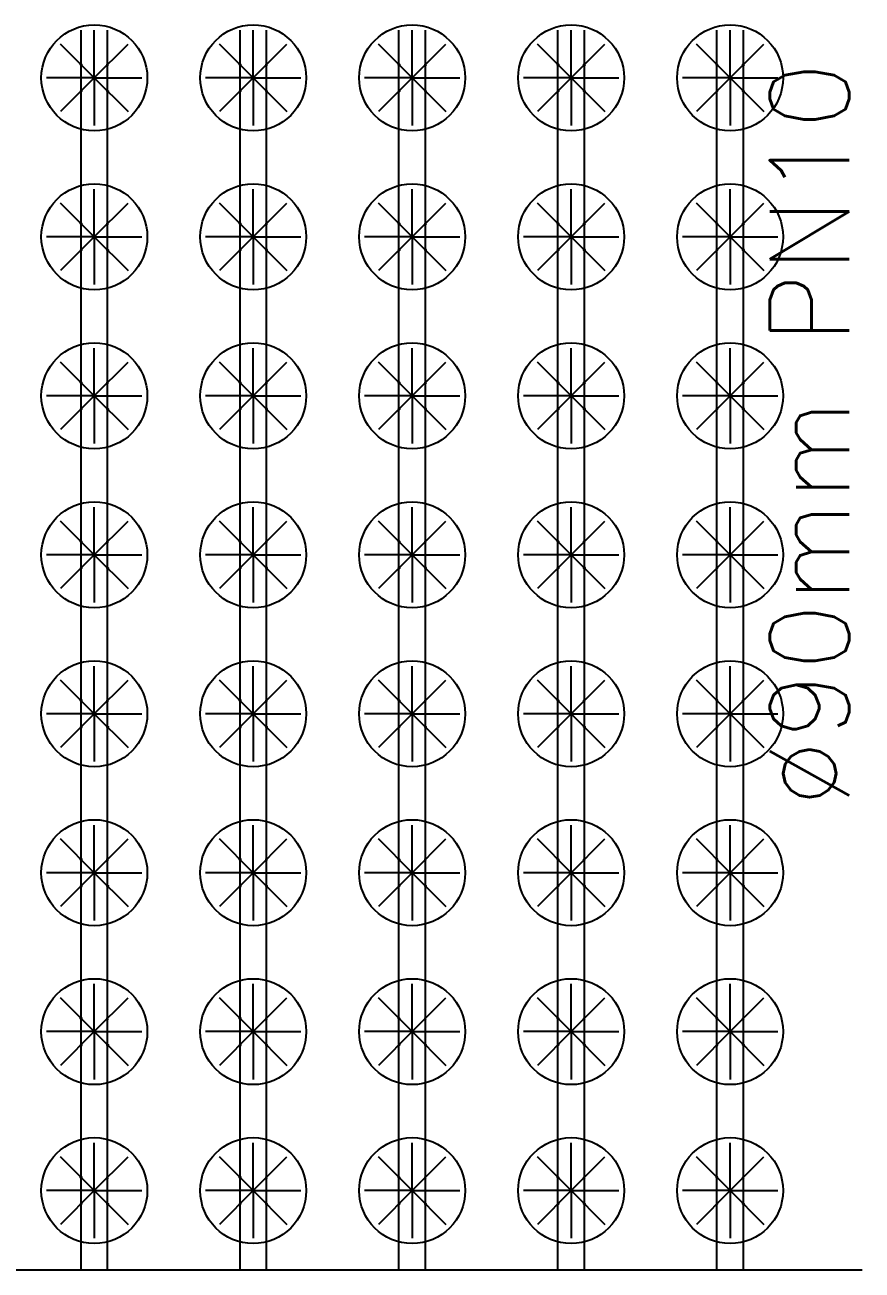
# Model space of a CAD drawing. Header units: metres. Extents: x -1021672 to -1021230, y -2826902 to -2826531.
# Drawn here: x -1021569.06 to -1021537.45, y -2826672.66 to -2826625.66 of the extents above; entities that cross this region are included whole.
import ezdxf
from ezdxf.enums import TextEntityAlignment as Align

# ---------------------------------------------------------------- set-up
doc = ezdxf.new("R2010")
doc.units = ezdxf.units.M
for name, color, linetype in [('IRRIG-LATERAL', 6, 'Continuous'), ('PUMP-STATION-1', 40, 'Continuous'), ('TEXT-LABELS', 7, 'Continuous'), ('TREES', 94, 'Continuous'), ('V-CTRL-BMRK', 150, 'Continuous')]:
    doc.layers.add(name, color=color, linetype=linetype)
doc.styles.get("Standard").update_dxf_attribs({"font": 'simplex.shx'})

# ---------------------------------------------------------------- blocks, each defined once
blk = doc.blocks.new('MANGO_TREE')
at = {"layer": 'TREES'}
for q in [(0, 1.8), (-1.273, 1.273), (1.273, 1.273), (-1.8, 0), (-1.273, -1.273), (1.8, 0), (0, -1.8), (1.273, -1.273)]:
    blk.add_line((0, 0), q, dxfattribs=at)
blk.add_circle((0, 0), 2, dxfattribs=at)
blk = doc.blocks.new('dripper')
at = {"layer": 'PUMP-STATION-1', "true_color": 0x7aafdf}
h = blk.add_hatch(color=143, dxfattribs=at)
h.dxf.hatch_style = 1
h.paths.add_polyline_path([(-1021243.937, -2826723.087), (-1021243.937, -2826723.101), (-1021243.929, -2826723.109), (-1021243.921, -2826723.102)])
h.paths.add_polyline_path([(-1021243.921, -2826723.102), (-1021243.929, -2826723.109), (-1021243.92, -2826723.117), (-1021243.937, -2826723.133), (-1021243.937, -2826723.147), (-1021243.906, -2826723.117)])
h.paths.add_polyline_path([(-1021243.937, -2826723.133), (-1021243.945, -2826723.125), (-1021243.952, -2826723.132), (-1021243.937, -2826723.147)])
h.paths.add_polyline_path([(-1021243.953, -2826723.117), (-1021243.937, -2826723.101), (-1021243.937, -2826723.087), (-1021243.967, -2826723.117), (-1021243.952, -2826723.132), (-1021243.945, -2826723.125)])
at = {"layer": 'PUMP-STATION-1', "true_color": 0x22346e}
h = blk.add_hatch(color=159, dxfattribs=at)
h.dxf.hatch_style = 1
h.paths.add_polyline_path([(-1021243.937, -2826723.101), (-1021243.953, -2826723.117), (-1021243.945, -2826723.125), (-1021243.937, -2826723.117)])
h.paths.add_polyline_path([(-1021243.937, -2826723.101), (-1021243.937, -2826723.117), (-1021243.929, -2826723.109)])
h.paths.add_polyline_path([(-1021243.92, -2826723.117), (-1021243.929, -2826723.109), (-1021243.937, -2826723.117), (-1021243.937, -2826723.133)])
h.paths.add_polyline_path([(-1021243.937, -2826723.117), (-1021243.945, -2826723.125), (-1021243.937, -2826723.133)])
at = {"layer": 'PUMP-STATION-1', "flags": 128}
for points in [[(-1021243.906, -2826723.117), (-1021243.937, -2826723.087), (-1021243.967, -2826723.117), (-1021243.937, -2826723.147)], [(-1021243.92, -2826723.117), (-1021243.937, -2826723.101), (-1021243.953, -2826723.117), (-1021243.937, -2826723.133)]]:
    blk.add_lwpolyline(points, close=True, dxfattribs=at)
blk = doc.blocks.new('*U2590')
at = {"layer": 'PUMP-STATION-1'}
blk.add_blockref('dripper', (1021243.937, 2826723.117), dxfattribs=at)
blk = doc.blocks.new('*U2591')
at = {"layer": 'PUMP-STATION-1', "color": 0, "linetype": 'ByBlock', "lineweight": -2, "transparency": 16777216}
for p, rotation in [((-1021244.937, -2826723.117), 90.00000000000001), ((-1021244.937, -2826724.117), 180), ((-1021243.937, -2826724.117), 270)]:
    blk.add_blockref('*U2590', p, dxfattribs=dict(at, rotation=rotation))
blk.add_blockref('*U2590', (-1021243.937, -2826723.117), dxfattribs=at)
blk = doc.blocks.new('*U2592')
at = {"layer": 'PUMP-STATION-1'}
blk.add_blockref('dripper', (1021243.937, 2826723.117), dxfattribs=at)
blk = doc.blocks.new('*U2593')
at = {"layer": 'PUMP-STATION-1', "color": 0, "linetype": 'ByBlock', "lineweight": -2, "transparency": 16777216}
for p, rotation in [((-1021244.937, -2826723.117), 90.00000000000001), ((-1021244.937, -2826724.117), 180), ((-1021243.937, -2826724.117), 270)]:
    blk.add_blockref('*U2592', p, dxfattribs=dict(at, rotation=rotation))
blk.add_blockref('*U2592', (-1021243.937, -2826723.117), dxfattribs=at)
blk = doc.blocks.new('*U2594')
at = {"layer": 'PUMP-STATION-1'}
blk.add_blockref('dripper', (1021243.937, 2826723.117), dxfattribs=at)
blk = doc.blocks.new('*U2595')
at = {"layer": 'PUMP-STATION-1', "color": 0, "linetype": 'ByBlock', "lineweight": -2, "transparency": 16777216}
for p, rotation in [((-1021244.937, -2826723.117), 90.00000000000001), ((-1021244.937, -2826724.117), 180), ((-1021243.937, -2826724.117), 270)]:
    blk.add_blockref('*U2594', p, dxfattribs=dict(at, rotation=rotation))
blk.add_blockref('*U2594', (-1021243.937, -2826723.117), dxfattribs=at)
blk = doc.blocks.new('*U2192')
at = {"layer": 'PUMP-STATION-1'}
blk.add_blockref('dripper', (1021243.937, 2826723.117), dxfattribs=at)
blk = doc.blocks.new('*U2193')
at = {"layer": 'PUMP-STATION-1', "color": 0, "linetype": 'ByBlock', "lineweight": -2, "transparency": 16777216}
for p, rotation in [((-1021244.937, -2826723.117), 90.00000000000001), ((-1021244.937, -2826724.117), 180), ((-1021243.937, -2826724.117), 270)]:
    blk.add_blockref('*U2192', p, dxfattribs=dict(at, rotation=rotation))
blk.add_blockref('*U2192', (-1021243.937, -2826723.117), dxfattribs=at)
blk = doc.blocks.new('*U2194')
at = {"layer": 'PUMP-STATION-1'}
blk.add_blockref('dripper', (1021243.937, 2826723.117), dxfattribs=at)
blk = doc.blocks.new('*U2195')
at = {"layer": 'PUMP-STATION-1', "color": 0, "linetype": 'ByBlock', "lineweight": -2, "transparency": 16777216}
for p, rotation in [((-1021244.937, -2826723.117), 90.00000000000001), ((-1021244.937, -2826724.117), 180), ((-1021243.937, -2826724.117), 270)]:
    blk.add_blockref('*U2194', p, dxfattribs=dict(at, rotation=rotation))
blk.add_blockref('*U2194', (-1021243.937, -2826723.117), dxfattribs=at)
blk = doc.blocks.new('*U2196')
at = {"layer": 'PUMP-STATION-1'}
blk.add_blockref('dripper', (1021243.937, 2826723.117), dxfattribs=at)
blk = doc.blocks.new('*U2197')
at = {"layer": 'PUMP-STATION-1', "color": 0, "linetype": 'ByBlock', "lineweight": -2, "transparency": 16777216}
for p, rotation in [((-1021244.937, -2826723.117), 90.00000000000001), ((-1021244.937, -2826724.117), 180), ((-1021243.937, -2826724.117), 270)]:
    blk.add_blockref('*U2196', p, dxfattribs=dict(at, rotation=rotation))
blk.add_blockref('*U2196', (-1021243.937, -2826723.117), dxfattribs=at)
blk = doc.blocks.new('*U2198')
at = {"layer": 'PUMP-STATION-1'}
blk.add_blockref('dripper', (1021243.937, 2826723.117), dxfattribs=at)
blk = doc.blocks.new('*U2199')
at = {"layer": 'PUMP-STATION-1', "color": 0, "linetype": 'ByBlock', "lineweight": -2, "transparency": 16777216}
for p, rotation in [((-1021244.937, -2826723.117), 90.00000000000001), ((-1021244.937, -2826724.117), 180), ((-1021243.937, -2826724.117), 270)]:
    blk.add_blockref('*U2198', p, dxfattribs=dict(at, rotation=rotation))
blk.add_blockref('*U2198', (-1021243.937, -2826723.117), dxfattribs=at)
blk = doc.blocks.new('*U2200')
at = {"layer": 'PUMP-STATION-1'}
blk.add_blockref('dripper', (1021243.937, 2826723.117), dxfattribs=at)
blk = doc.blocks.new('*U2201')
at = {"layer": 'PUMP-STATION-1', "color": 0, "linetype": 'ByBlock', "lineweight": -2, "transparency": 16777216}
for p, rotation in [((-1021244.937, -2826723.117), 90.00000000000001), ((-1021244.937, -2826724.117), 180), ((-1021243.937, -2826724.117), 270)]:
    blk.add_blockref('*U2200', p, dxfattribs=dict(at, rotation=rotation))
blk.add_blockref('*U2200', (-1021243.937, -2826723.117), dxfattribs=at)
blk = doc.blocks.new('*U2224')
at = {"layer": 'PUMP-STATION-1'}
blk.add_blockref('dripper', (1021243.937, 2826723.117), dxfattribs=at)
blk = doc.blocks.new('*U2225')
at = {"layer": 'PUMP-STATION-1', "color": 0, "linetype": 'ByBlock', "lineweight": -2, "transparency": 16777216}
for p, rotation in [((-1021244.937, -2826723.117), 90.00000000000001), ((-1021244.937, -2826724.117), 180), ((-1021243.937, -2826724.117), 270)]:
    blk.add_blockref('*U2224', p, dxfattribs=dict(at, rotation=rotation))
blk.add_blockref('*U2224', (-1021243.937, -2826723.117), dxfattribs=at)
blk = doc.blocks.new('*U2226')
at = {"layer": 'PUMP-STATION-1'}
blk.add_blockref('dripper', (1021243.937, 2826723.117), dxfattribs=at)
blk = doc.blocks.new('*U2227')
at = {"layer": 'PUMP-STATION-1', "color": 0, "linetype": 'ByBlock', "lineweight": -2, "transparency": 16777216}
for p, rotation in [((-1021244.937, -2826723.117), 90.00000000000001), ((-1021244.937, -2826724.117), 180), ((-1021243.937, -2826724.117), 270)]:
    blk.add_blockref('*U2226', p, dxfattribs=dict(at, rotation=rotation))
blk.add_blockref('*U2226', (-1021243.937, -2826723.117), dxfattribs=at)
blk = doc.blocks.new('*U2228')
at = {"layer": 'PUMP-STATION-1'}
blk.add_blockref('dripper', (1021243.937, 2826723.117), dxfattribs=at)
blk = doc.blocks.new('*U2229')
at = {"layer": 'PUMP-STATION-1', "color": 0, "linetype": 'ByBlock', "lineweight": -2, "transparency": 16777216}
for p, rotation in [((-1021244.937, -2826723.117), 90.00000000000001), ((-1021244.937, -2826724.117), 180), ((-1021243.937, -2826724.117), 270)]:
    blk.add_blockref('*U2228', p, dxfattribs=dict(at, rotation=rotation))
blk.add_blockref('*U2228', (-1021243.937, -2826723.117), dxfattribs=at)
blk = doc.blocks.new('*U2230')
at = {"layer": 'PUMP-STATION-1'}
blk.add_blockref('dripper', (1021243.937, 2826723.117), dxfattribs=at)
blk = doc.blocks.new('*U2231')
at = {"layer": 'PUMP-STATION-1', "color": 0, "linetype": 'ByBlock', "lineweight": -2, "transparency": 16777216}
for p, rotation in [((-1021244.937, -2826723.117), 90.00000000000001), ((-1021244.937, -2826724.117), 180), ((-1021243.937, -2826724.117), 270)]:
    blk.add_blockref('*U2230', p, dxfattribs=dict(at, rotation=rotation))
blk.add_blockref('*U2230', (-1021243.937, -2826723.117), dxfattribs=at)
blk = doc.blocks.new('*U2518')
at = {"layer": 'PUMP-STATION-1'}
blk.add_blockref('dripper', (1021243.937, 2826723.117), dxfattribs=at)
blk = doc.blocks.new('*U2519')
at = {"layer": 'PUMP-STATION-1', "color": 0, "linetype": 'ByBlock', "lineweight": -2, "transparency": 16777216}
for p, rotation in [((-1021244.937, -2826723.117), 90.00000000000001), ((-1021244.937, -2826724.117), 180), ((-1021243.937, -2826724.117), 270)]:
    blk.add_blockref('*U2518', p, dxfattribs=dict(at, rotation=rotation))
blk.add_blockref('*U2518', (-1021243.937, -2826723.117), dxfattribs=at)
blk = doc.blocks.new('*U2520')
at = {"layer": 'PUMP-STATION-1'}
blk.add_blockref('dripper', (1021243.937, 2826723.117), dxfattribs=at)
blk = doc.blocks.new('*U2521')
at = {"layer": 'PUMP-STATION-1', "color": 0, "linetype": 'ByBlock', "lineweight": -2, "transparency": 16777216}
for p, rotation in [((-1021244.937, -2826723.117), 90.00000000000001), ((-1021244.937, -2826724.117), 180), ((-1021243.937, -2826724.117), 270)]:
    blk.add_blockref('*U2520', p, dxfattribs=dict(at, rotation=rotation))
blk.add_blockref('*U2520', (-1021243.937, -2826723.117), dxfattribs=at)
blk = doc.blocks.new('*U2522')
at = {"layer": 'PUMP-STATION-1'}
blk.add_blockref('dripper', (1021243.937, 2826723.117), dxfattribs=at)
blk = doc.blocks.new('*U2523')
at = {"layer": 'PUMP-STATION-1', "color": 0, "linetype": 'ByBlock', "lineweight": -2, "transparency": 16777216}
for p, rotation in [((-1021244.937, -2826723.117), 90.00000000000001), ((-1021244.937, -2826724.117), 180), ((-1021243.937, -2826724.117), 270)]:
    blk.add_blockref('*U2522', p, dxfattribs=dict(at, rotation=rotation))
blk.add_blockref('*U2522', (-1021243.937, -2826723.117), dxfattribs=at)
blk = doc.blocks.new('*U2524')
at = {"layer": 'PUMP-STATION-1'}
blk.add_blockref('dripper', (1021243.937, 2826723.117), dxfattribs=at)
blk = doc.blocks.new('*U2525')
at = {"layer": 'PUMP-STATION-1', "color": 0, "linetype": 'ByBlock', "lineweight": -2, "transparency": 16777216}
for p, rotation in [((-1021244.937, -2826723.117), 90.00000000000001), ((-1021244.937, -2826724.117), 180), ((-1021243.937, -2826724.117), 270)]:
    blk.add_blockref('*U2524', p, dxfattribs=dict(at, rotation=rotation))
blk.add_blockref('*U2524', (-1021243.937, -2826723.117), dxfattribs=at)
blk = doc.blocks.new('*U2528')
at = {"layer": 'PUMP-STATION-1'}
blk.add_blockref('dripper', (1021243.937, 2826723.117), dxfattribs=at)
blk = doc.blocks.new('*U2529')
at = {"layer": 'PUMP-STATION-1', "color": 0, "linetype": 'ByBlock', "lineweight": -2, "transparency": 16777216}
for p, rotation in [((-1021244.937, -2826723.117), 90.00000000000001), ((-1021244.937, -2826724.117), 180), ((-1021243.937, -2826724.117), 270)]:
    blk.add_blockref('*U2528', p, dxfattribs=dict(at, rotation=rotation))
blk.add_blockref('*U2528', (-1021243.937, -2826723.117), dxfattribs=at)
blk = doc.blocks.new('*U2530')
at = {"layer": 'PUMP-STATION-1'}
blk.add_blockref('dripper', (1021243.937, 2826723.117), dxfattribs=at)
blk = doc.blocks.new('*U2531')
at = {"layer": 'PUMP-STATION-1', "color": 0, "linetype": 'ByBlock', "lineweight": -2, "transparency": 16777216}
for p, rotation in [((-1021244.937, -2826723.117), 90.00000000000001), ((-1021244.937, -2826724.117), 180), ((-1021243.937, -2826724.117), 270)]:
    blk.add_blockref('*U2530', p, dxfattribs=dict(at, rotation=rotation))
blk.add_blockref('*U2530', (-1021243.937, -2826723.117), dxfattribs=at)
blk = doc.blocks.new('*U2532')
at = {"layer": 'PUMP-STATION-1'}
blk.add_blockref('dripper', (1021243.937, 2826723.117), dxfattribs=at)
blk = doc.blocks.new('*U2533')
at = {"layer": 'PUMP-STATION-1', "color": 0, "linetype": 'ByBlock', "lineweight": -2, "transparency": 16777216}
for p, rotation in [((-1021244.937, -2826723.117), 90.00000000000001), ((-1021244.937, -2826724.117), 180), ((-1021243.937, -2826724.117), 270)]:
    blk.add_blockref('*U2532', p, dxfattribs=dict(at, rotation=rotation))
blk.add_blockref('*U2532', (-1021243.937, -2826723.117), dxfattribs=at)
blk = doc.blocks.new('*U2534')
at = {"layer": 'PUMP-STATION-1'}
blk.add_blockref('dripper', (1021243.937, 2826723.117), dxfattribs=at)
blk = doc.blocks.new('*U2535')
at = {"layer": 'PUMP-STATION-1', "color": 0, "linetype": 'ByBlock', "lineweight": -2, "transparency": 16777216}
for p, rotation in [((-1021244.937, -2826723.117), 90.00000000000001), ((-1021244.937, -2826724.117), 180), ((-1021243.937, -2826724.117), 270)]:
    blk.add_blockref('*U2534', p, dxfattribs=dict(at, rotation=rotation))
blk.add_blockref('*U2534', (-1021243.937, -2826723.117), dxfattribs=at)
blk = doc.blocks.new('*U2536')
at = {"layer": 'PUMP-STATION-1'}
blk.add_blockref('dripper', (1021243.937, 2826723.117), dxfattribs=at)
blk = doc.blocks.new('*U2537')
at = {"layer": 'PUMP-STATION-1', "color": 0, "linetype": 'ByBlock', "lineweight": -2, "transparency": 16777216}
for p, rotation in [((-1021244.937, -2826723.117), 90.00000000000001), ((-1021244.937, -2826724.117), 180), ((-1021243.937, -2826724.117), 270)]:
    blk.add_blockref('*U2536', p, dxfattribs=dict(at, rotation=rotation))
blk.add_blockref('*U2536', (-1021243.937, -2826723.117), dxfattribs=at)
blk = doc.blocks.new('*U2596')
at = {"layer": 'PUMP-STATION-1'}
blk.add_blockref('dripper', (1021243.937, 2826723.117), dxfattribs=at)
blk = doc.blocks.new('*U2597')
at = {"layer": 'PUMP-STATION-1', "color": 0, "linetype": 'ByBlock', "lineweight": -2, "transparency": 16777216}
for p, rotation in [((-1021244.937, -2826723.117), 90.00000000000001), ((-1021244.937, -2826724.117), 180), ((-1021243.937, -2826724.117), 270)]:
    blk.add_blockref('*U2596', p, dxfattribs=dict(at, rotation=rotation))
blk.add_blockref('*U2596', (-1021243.937, -2826723.117), dxfattribs=at)
blk = doc.blocks.new('*U2598')
at = {"layer": 'PUMP-STATION-1'}
blk.add_blockref('dripper', (1021243.937, 2826723.117), dxfattribs=at)
blk = doc.blocks.new('*U2599')
at = {"layer": 'PUMP-STATION-1', "color": 0, "linetype": 'ByBlock', "lineweight": -2, "transparency": 16777216}
for p, rotation in [((-1021244.937, -2826723.117), 90.00000000000001), ((-1021244.937, -2826724.117), 180), ((-1021243.937, -2826724.117), 270)]:
    blk.add_blockref('*U2598', p, dxfattribs=dict(at, rotation=rotation))
blk.add_blockref('*U2598', (-1021243.937, -2826723.117), dxfattribs=at)
blk = doc.blocks.new('*U2600')
at = {"layer": 'PUMP-STATION-1'}
blk.add_blockref('dripper', (1021243.937, 2826723.117), dxfattribs=at)
blk = doc.blocks.new('*U2601')
at = {"layer": 'PUMP-STATION-1', "color": 0, "linetype": 'ByBlock', "lineweight": -2, "transparency": 16777216}
for p, rotation in [((-1021244.937, -2826723.117), 90.00000000000001), ((-1021244.937, -2826724.117), 180), ((-1021243.937, -2826724.117), 270)]:
    blk.add_blockref('*U2600', p, dxfattribs=dict(at, rotation=rotation))
blk.add_blockref('*U2600', (-1021243.937, -2826723.117), dxfattribs=at)
blk = doc.blocks.new('*U2614')
at = {"layer": 'PUMP-STATION-1'}
blk.add_blockref('dripper', (1021243.937, 2826723.117), dxfattribs=at)
blk = doc.blocks.new('*U2615')
at = {"layer": 'PUMP-STATION-1', "color": 0, "linetype": 'ByBlock', "lineweight": -2, "transparency": 16777216}
for p, rotation in [((-1021244.937, -2826723.117), 90.00000000000001), ((-1021244.937, -2826724.117), 180), ((-1021243.937, -2826724.117), 270)]:
    blk.add_blockref('*U2614', p, dxfattribs=dict(at, rotation=rotation))
blk.add_blockref('*U2614', (-1021243.937, -2826723.117), dxfattribs=at)
blk = doc.blocks.new('*U2616')
at = {"layer": 'PUMP-STATION-1'}
blk.add_blockref('dripper', (1021243.937, 2826723.117), dxfattribs=at)
blk = doc.blocks.new('*U2617')
at = {"layer": 'PUMP-STATION-1', "color": 0, "linetype": 'ByBlock', "lineweight": -2, "transparency": 16777216}
for p, rotation in [((-1021244.937, -2826723.117), 90.00000000000001), ((-1021244.937, -2826724.117), 180), ((-1021243.937, -2826724.117), 270)]:
    blk.add_blockref('*U2616', p, dxfattribs=dict(at, rotation=rotation))
blk.add_blockref('*U2616', (-1021243.937, -2826723.117), dxfattribs=at)
blk = doc.blocks.new('*U2618')
at = {"layer": 'PUMP-STATION-1'}
blk.add_blockref('dripper', (1021243.937, 2826723.117), dxfattribs=at)
blk = doc.blocks.new('*U2619')
at = {"layer": 'PUMP-STATION-1', "color": 0, "linetype": 'ByBlock', "lineweight": -2, "transparency": 16777216}
for p, rotation in [((-1021244.937, -2826723.117), 90.00000000000001), ((-1021244.937, -2826724.117), 180), ((-1021243.937, -2826724.117), 270)]:
    blk.add_blockref('*U2618', p, dxfattribs=dict(at, rotation=rotation))
blk.add_blockref('*U2618', (-1021243.937, -2826723.117), dxfattribs=at)
blk = doc.blocks.new('*U2620')
at = {"layer": 'PUMP-STATION-1'}
blk.add_blockref('dripper', (1021243.937, 2826723.117), dxfattribs=at)
blk = doc.blocks.new('*U2621')
at = {"layer": 'PUMP-STATION-1', "color": 0, "linetype": 'ByBlock', "lineweight": -2, "transparency": 16777216}
for p, rotation in [((-1021244.937, -2826723.117), 90.00000000000001), ((-1021244.937, -2826724.117), 180), ((-1021243.937, -2826724.117), 270)]:
    blk.add_blockref('*U2620', p, dxfattribs=dict(at, rotation=rotation))
blk.add_blockref('*U2620', (-1021243.937, -2826723.117), dxfattribs=at)
blk = doc.blocks.new('*U2622')
at = {"layer": 'PUMP-STATION-1'}
blk.add_blockref('dripper', (1021243.937, 2826723.117), dxfattribs=at)
blk = doc.blocks.new('*U2623')
at = {"layer": 'PUMP-STATION-1', "color": 0, "linetype": 'ByBlock', "lineweight": -2, "transparency": 16777216}
for p, rotation in [((-1021244.937, -2826723.117), 90.00000000000001), ((-1021244.937, -2826724.117), 180), ((-1021243.937, -2826724.117), 270)]:
    blk.add_blockref('*U2622', p, dxfattribs=dict(at, rotation=rotation))
blk.add_blockref('*U2622', (-1021243.937, -2826723.117), dxfattribs=at)
blk = doc.blocks.new('*U2624')
at = {"layer": 'PUMP-STATION-1'}
blk.add_blockref('dripper', (1021243.937, 2826723.117), dxfattribs=at)
blk = doc.blocks.new('*U2625')
at = {"layer": 'PUMP-STATION-1', "color": 0, "linetype": 'ByBlock', "lineweight": -2, "transparency": 16777216}
for p, rotation in [((-1021244.937, -2826723.117), 90.00000000000001), ((-1021244.937, -2826724.117), 180), ((-1021243.937, -2826724.117), 270)]:
    blk.add_blockref('*U2624', p, dxfattribs=dict(at, rotation=rotation))
blk.add_blockref('*U2624', (-1021243.937, -2826723.117), dxfattribs=at)
blk = doc.blocks.new('*U2634')
at = {"layer": 'PUMP-STATION-1'}
blk.add_blockref('dripper', (1021243.937, 2826723.117), dxfattribs=at)
blk = doc.blocks.new('*U2635')
at = {"layer": 'PUMP-STATION-1', "color": 0, "linetype": 'ByBlock', "lineweight": -2, "transparency": 16777216}
for p, rotation in [((-1021244.937, -2826723.117), 90.00000000000001), ((-1021244.937, -2826724.117), 180), ((-1021243.937, -2826724.117), 270)]:
    blk.add_blockref('*U2634', p, dxfattribs=dict(at, rotation=rotation))
blk.add_blockref('*U2634', (-1021243.937, -2826723.117), dxfattribs=at)
blk = doc.blocks.new('*U2636')
at = {"layer": 'PUMP-STATION-1'}
blk.add_blockref('dripper', (1021243.937, 2826723.117), dxfattribs=at)
blk = doc.blocks.new('*U2637')
at = {"layer": 'PUMP-STATION-1', "color": 0, "linetype": 'ByBlock', "lineweight": -2, "transparency": 16777216}
for p, rotation in [((-1021244.937, -2826723.117), 90.00000000000001), ((-1021244.937, -2826724.117), 180), ((-1021243.937, -2826724.117), 270)]:
    blk.add_blockref('*U2636', p, dxfattribs=dict(at, rotation=rotation))
blk.add_blockref('*U2636', (-1021243.937, -2826723.117), dxfattribs=at)
blk = doc.blocks.new('*U2668')
at = {"layer": 'PUMP-STATION-1'}
blk.add_blockref('dripper', (1021243.937, 2826723.117), dxfattribs=at)
blk = doc.blocks.new('*U2669')
at = {"layer": 'PUMP-STATION-1', "color": 0, "linetype": 'ByBlock', "lineweight": -2, "transparency": 16777216}
for p, rotation in [((-1021244.937, -2826723.117), 90.00000000000001), ((-1021244.937, -2826724.117), 180), ((-1021243.937, -2826724.117), 270)]:
    blk.add_blockref('*U2668', p, dxfattribs=dict(at, rotation=rotation))
blk.add_blockref('*U2668', (-1021243.937, -2826723.117), dxfattribs=at)
blk = doc.blocks.new('*U2670')
at = {"layer": 'PUMP-STATION-1'}
blk.add_blockref('dripper', (1021243.937, 2826723.117), dxfattribs=at)
blk = doc.blocks.new('*U2671')
at = {"layer": 'PUMP-STATION-1', "color": 0, "linetype": 'ByBlock', "lineweight": -2, "transparency": 16777216}
for p, rotation in [((-1021244.937, -2826723.117), 90.00000000000001), ((-1021244.937, -2826724.117), 180), ((-1021243.937, -2826724.117), 270)]:
    blk.add_blockref('*U2670', p, dxfattribs=dict(at, rotation=rotation))
blk.add_blockref('*U2670', (-1021243.937, -2826723.117), dxfattribs=at)
blk = doc.blocks.new('*U2652')
at = {"layer": 'PUMP-STATION-1'}
blk.add_blockref('dripper', (1021243.937, 2826723.117), dxfattribs=at)
blk = doc.blocks.new('*U2653')
at = {"layer": 'PUMP-STATION-1', "color": 0, "linetype": 'ByBlock', "lineweight": -2, "transparency": 16777216}
for p, rotation in [((-1021244.937, -2826723.117), 90.00000000000001), ((-1021244.937, -2826724.117), 180), ((-1021243.937, -2826724.117), 270)]:
    blk.add_blockref('*U2652', p, dxfattribs=dict(at, rotation=rotation))
blk.add_blockref('*U2652', (-1021243.937, -2826723.117), dxfattribs=at)
blk = doc.blocks.new('*U2654')
at = {"layer": 'PUMP-STATION-1'}
blk.add_blockref('dripper', (1021243.937, 2826723.117), dxfattribs=at)
blk = doc.blocks.new('*U2655')
at = {"layer": 'PUMP-STATION-1', "color": 0, "linetype": 'ByBlock', "lineweight": -2, "transparency": 16777216}
for p, rotation in [((-1021244.937, -2826723.117), 90.00000000000001), ((-1021244.937, -2826724.117), 180), ((-1021243.937, -2826724.117), 270)]:
    blk.add_blockref('*U2654', p, dxfattribs=dict(at, rotation=rotation))
blk.add_blockref('*U2654', (-1021243.937, -2826723.117), dxfattribs=at)
blk = doc.blocks.new('*U2656')
at = {"layer": 'PUMP-STATION-1'}
blk.add_blockref('dripper', (1021243.937, 2826723.117), dxfattribs=at)
blk = doc.blocks.new('*U2657')
at = {"layer": 'PUMP-STATION-1', "color": 0, "linetype": 'ByBlock', "lineweight": -2, "transparency": 16777216}
for p, rotation in [((-1021244.937, -2826723.117), 90.00000000000001), ((-1021244.937, -2826724.117), 180), ((-1021243.937, -2826724.117), 270)]:
    blk.add_blockref('*U2656', p, dxfattribs=dict(at, rotation=rotation))
blk.add_blockref('*U2656', (-1021243.937, -2826723.117), dxfattribs=at)
blk = doc.blocks.new('*U2658')
at = {"layer": 'PUMP-STATION-1'}
blk.add_blockref('dripper', (1021243.937, 2826723.117), dxfattribs=at)
blk = doc.blocks.new('*U2659')
at = {"layer": 'PUMP-STATION-1', "color": 0, "linetype": 'ByBlock', "lineweight": -2, "transparency": 16777216}
for p, rotation in [((-1021244.937, -2826723.117), 90.00000000000001), ((-1021244.937, -2826724.117), 180), ((-1021243.937, -2826724.117), 270)]:
    blk.add_blockref('*U2658', p, dxfattribs=dict(at, rotation=rotation))
blk.add_blockref('*U2658', (-1021243.937, -2826723.117), dxfattribs=at)
blk = doc.blocks.new('*U2660')
at = {"layer": 'PUMP-STATION-1'}
blk.add_blockref('dripper', (1021243.937, 2826723.117), dxfattribs=at)
blk = doc.blocks.new('*U2661')
at = {"layer": 'PUMP-STATION-1', "color": 0, "linetype": 'ByBlock', "lineweight": -2, "transparency": 16777216}
for p, rotation in [((-1021244.937, -2826723.117), 90.00000000000001), ((-1021244.937, -2826724.117), 180), ((-1021243.937, -2826724.117), 270)]:
    blk.add_blockref('*U2660', p, dxfattribs=dict(at, rotation=rotation))
blk.add_blockref('*U2660', (-1021243.937, -2826723.117), dxfattribs=at)
blk = doc.blocks.new('*U2672')
at = {"layer": 'PUMP-STATION-1'}
blk.add_blockref('dripper', (1021243.937, 2826723.117), dxfattribs=at)
blk = doc.blocks.new('*U2673')
at = {"layer": 'PUMP-STATION-1', "color": 0, "linetype": 'ByBlock', "lineweight": -2, "transparency": 16777216}
for p, rotation in [((-1021244.937, -2826723.117), 90.00000000000001), ((-1021244.937, -2826724.117), 180), ((-1021243.937, -2826724.117), 270)]:
    blk.add_blockref('*U2672', p, dxfattribs=dict(at, rotation=rotation))
blk.add_blockref('*U2672', (-1021243.937, -2826723.117), dxfattribs=at)
blk = doc.blocks.new('B4')
at = {"layer": 'IRRIG-LATERAL'}
blk.add_line((-1021537.454, -2826672.657), (-1021626.437, -2826672.657), dxfattribs=at)
at = {"layer": 'V-CTRL-BMRK'}
for p, q in [((-1021566.937, -2826672.657), (-1021566.937, -2826625.857)), ((-1021565.937, -2826672.657), (-1021565.937, -2826625.857)), ((-1021560.937, -2826672.657), (-1021560.937, -2826625.857)), ((-1021559.937, -2826672.657), (-1021559.937, -2826625.857)), ((-1021554.937, -2826672.657), (-1021554.937, -2826625.857)), ((-1021553.937, -2826672.657), (-1021553.937, -2826625.857)), ((-1021548.937, -2826672.657), (-1021548.937, -2826625.857)), ((-1021547.937, -2826672.657), (-1021547.937, -2826625.857)), ((-1021542.937, -2826672.657), (-1021542.937, -2826625.857))]:
    blk.add_line(p, q, dxfattribs=at)
at = {"rotation": 180}
for p in [(-1021566.437, -2826627.657), (-1021560.437, -2826627.657), (-1021554.437, -2826627.657), (-1021548.437, -2826627.657), (-1021542.437, -2826627.657), (-1021566.437, -2826633.657), (-1021560.437, -2826633.657), (-1021554.437, -2826633.657), (-1021548.437, -2826633.657), (-1021542.437, -2826633.657), (-1021566.437, -2826639.657), (-1021560.437, -2826639.657), (-1021554.437, -2826639.657), (-1021548.437, -2826639.657), (-1021542.437, -2826639.657), (-1021566.437, -2826645.657), (-1021560.437, -2826645.657), (-1021554.437, -2826645.657), (-1021548.437, -2826645.657), (-1021542.437, -2826645.657), (-1021566.437, -2826651.657), (-1021560.437, -2826651.657), (-1021554.437, -2826651.657), (-1021548.437, -2826651.657), (-1021542.437, -2826651.657), (-1021566.437, -2826657.657), (-1021560.437, -2826657.657), (-1021554.437, -2826657.657), (-1021548.437, -2826657.657), (-1021542.437, -2826657.657), (-1021566.437, -2826663.657), (-1021560.437, -2826663.657), (-1021554.437, -2826663.657), (-1021548.437, -2826663.657), (-1021542.437, -2826663.657), (-1021566.437, -2826669.657), (-1021560.437, -2826669.657), (-1021554.437, -2826669.657), (-1021548.437, -2826669.657), (-1021542.437, -2826669.657)]:
    blk.add_blockref('MANGO_TREE', p, dxfattribs=at)
at = {"layer": 'PUMP-STATION-1', "rotation": 180}
for name, p in [('*U2201', (-2042810.873, -5653351.274)), ('*U2525', (-2042804.873, -5653351.274)), ('*U2601', (-2042798.873, -5653351.274)), ('*U2637', (-2042792.873, -5653351.274)), ('*U2673', (-2042786.873, -5653351.274)), ('*U2199', (-2042810.873, -5653357.274)), ('*U2523', (-2042804.873, -5653357.274)), ('*U2599', (-2042798.873, -5653357.274)), ('*U2635', (-2042792.873, -5653357.274)), ('*U2661', (-2042786.873, -5653357.274)), ('*U2197', (-2042810.873, -5653363.274)), ('*U2521', (-2042804.873, -5653363.274)), ('*U2597', (-2042798.873, -5653363.274)), ('*U2625', (-2042792.873, -5653363.274)), ('*U2659', (-2042786.873, -5653363.274)), ('*U2195', (-2042810.873, -5653369.274)), ('*U2519', (-2042804.873, -5653369.274)), ('*U2537', (-2042798.873, -5653369.274)), ('*U2623', (-2042792.873, -5653369.274)), ('*U2657', (-2042786.873, -5653369.274)), ('*U2193', (-2042810.873, -5653375.274)), ('*U2231', (-2042804.873, -5653375.274)), ('*U2535', (-2042798.873, -5653375.274)), ('*U2621', (-2042792.873, -5653375.274)), ('*U2655', (-2042786.873, -5653375.274)), ('*U2595', (-2042810.873, -5653381.274)), ('*U2229', (-2042804.873, -5653381.274)), ('*U2533', (-2042798.873, -5653381.274)), ('*U2619', (-2042792.873, -5653381.274)), ('*U2653', (-2042786.873, -5653381.274)), ('*U2593', (-2042810.873, -5653387.274)), ('*U2227', (-2042804.873, -5653387.274)), ('*U2531', (-2042798.873, -5653387.274)), ('*U2617', (-2042792.873, -5653387.274)), ('*U2671', (-2042786.873, -5653387.274)), ('*U2591', (-2042810.873, -5653393.274)), ('*U2225', (-2042804.873, -5653393.274)), ('*U2529', (-2042798.873, -5653393.274)), ('*U2615', (-2042792.873, -5653393.274)), ('*U2669', (-2042786.873, -5653393.274))]:
    blk.add_blockref(name, p, dxfattribs=at)

msp = doc.modelspace()

# ---------------------------------------------------------------- linework, layer by layer
at = {"layer": 'V-CTRL-BMRK'}
msp.add_line((-1021541.937, -2826672.657), (-1021541.937, -2826625.857), dxfattribs=at)

# ---------------------------------------------------------------- block references
at = {"layer": 'PUMP-STATION-1'}
msp.add_blockref('B4', (0, 0), dxfattribs=at)

# ---------------------------------------------------------------- texts
at = {"layer": 'TEXT-LABELS'}
msp.add_text('Ø90mm PN10', height=3, rotation=90, dxfattribs=at).set_placement((-1021539.437, -2826641.116), align=Align.MIDDLE_CENTER)

doc.saveas('drawing.dxf')
